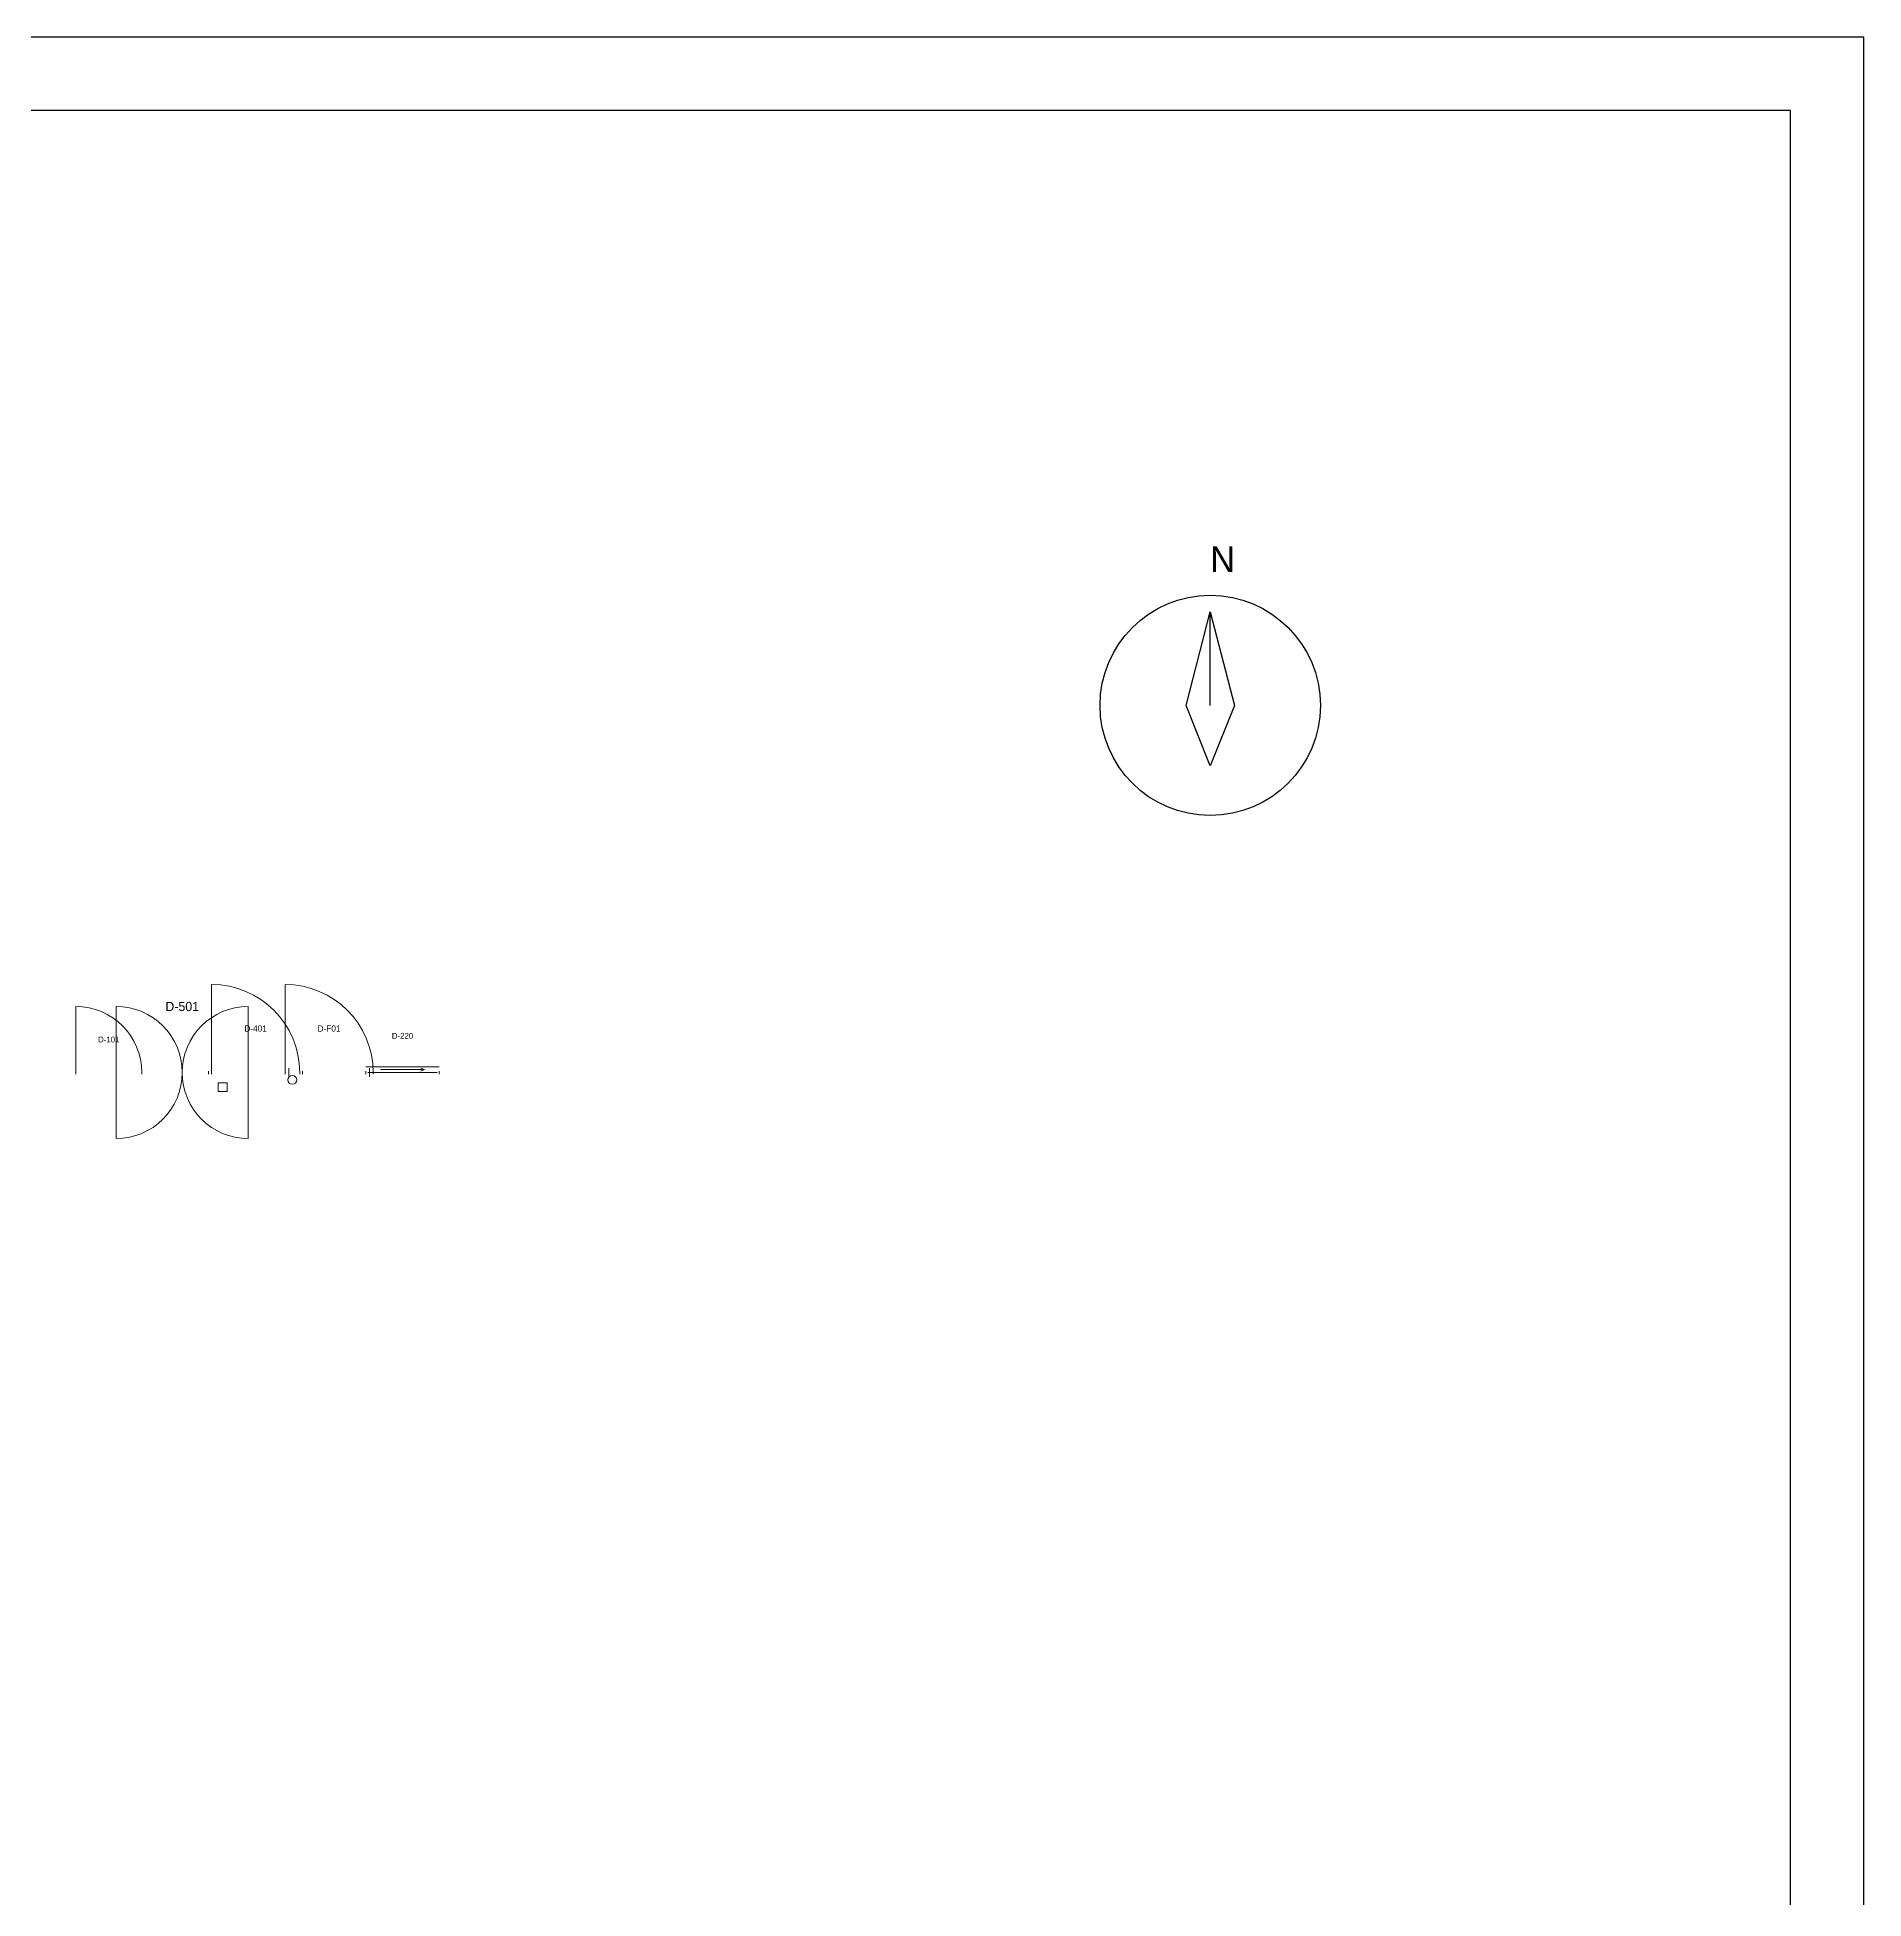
# Model space of a CAD drawing. Header units: millimetres. Extents: x -11504 to 113900, y -43664 to 79100.
# Drawn here: x 89026 to 113900, y 53748 to 79100 of the extents above; entities that cross this region are included whole.
import ezdxf
from ezdxf.enums import TextEntityAlignment as Align

# ---------------------------------------------------------------- set-up
doc = ezdxf.new("R2010")
doc.units = ezdxf.units.MM
for name, color, linetype in [('A-ANNO-BORD', 7, 'Continuous'), ('A-ANNO-NORT', 7, 'Continuous'), ('A-DOOR-HOSP', 7, 'Continuous'), ('A-DOOR-LEAD', 7, 'Continuous')]:
    doc.layers.add(name, color=color, linetype=linetype)
doc.layers.add('A-ANNO-DIMS', color=7, linetype='Continuous', lineweight=18, true_color=0xffffff)
doc.layers.add('A-DOOR', color=30, linetype='Continuous', lineweight=25)
doc.layers.add('A-DOOR-FIRE', color=1, linetype='Continuous', lineweight=35)

# ---------------------------------------------------------------- blocks, each defined once
blk = doc.blocks.new('DOOR-SINGLE-900-2100')
at = {"layer": 'A-ANNO-DIMS'}
for p, q in [((-450, 0), (-450, 900)), ((-450, -20), (-450, 20)), ((450, -20), (450, 20))]:
    blk.add_line(p, q, dxfattribs=at)
blk.add_arc((-450, 0), 900, 0, 90, dxfattribs=at)
blk.add_attdef('NUMBER', text='', height=80, dxfattribs=at).set_placement((0, 450), align=Align.MIDDLE_CENTER)
at = {"layer": 'A-ANNO-DIMS', "flags": 1}
for tag in ['ACOUSTIC_DB', 'ROOM_FROM', 'FIRE_CLASS', 'HEIGHT_MM', 'SWING_DIR', 'WIDTH_MM', 'ROOM_TO', 'LEAF_DIR', 'SILL_MM', 'TYPE', 'LEAD', 'REI', 'RC']:
    blk.add_attdef(tag, text='', height=80, dxfattribs=at).set_placement((0, 0), align=Align.MIDDLE_CENTER)
blk = doc.blocks.new('DOOR-HOSP-1800-2100')
at = {"layer": 'A-ANNO-DIMS'}
for p, q in [((-900, 0), (-900, 900)), ((900, 0), (900, 900)), ((-900, -20), (-900, 20)), ((-900, 0), (-900, -900)), ((900, -20), (900, 20)), ((900, 0), (900, -900))]:
    blk.add_line(p, q, dxfattribs=at)
for centre, start, end in [((-900, 0), 0, 90), ((900, 0), 90, 180), ((-900, 0), 270, 0), ((900, 0), 180, 270)]:
    blk.add_arc(centre, 900, start, end, dxfattribs=at)
blk.add_attdef('NUMBER', text='', height=126, dxfattribs=at).set_placement((0, 900), align=Align.MIDDLE_CENTER)
at = {"layer": 'A-ANNO-DIMS', "flags": 1}
for tag in ['ACOUSTIC_DB', 'ROOM_FROM', 'FIRE_CLASS', 'HEIGHT_MM', 'SWING_DIR', 'WIDTH_MM', 'ROOM_TO', 'LEAF_DIR', 'SILL_MM', 'TYPE', 'LEAD', 'REI', 'RC']:
    blk.add_attdef(tag, text='', height=126, dxfattribs=at).set_placement((0, 0), align=Align.MIDDLE_CENTER)
blk = doc.blocks.new('DOOR-LEAD-1200-2100')
at = {"layer": 'A-ANNO-DIMS'}
for p, q in [((-600, 0), (-600, 1200)), ((-640, -20), (-640, 20)), ((-600, -20), (-600, 20)), ((600, -20), (600, 20)), ((640, -20), (640, 20)), ((-390, -140), (-510, -140)), ((-510, -140), (-510, -260)), ((-390, -260), (-390, -140)), ((-510, -260), (-390, -260))]:
    blk.add_line(p, q, dxfattribs=at)
blk.add_arc((-600, 0), 1200, 0, 90, dxfattribs=at)
blk.add_attdef('NUMBER', text='', height=84, dxfattribs=at).set_placement((0, 600), align=Align.MIDDLE_CENTER)
at = {"layer": 'A-ANNO-DIMS', "flags": 1}
for tag in ['ACOUSTIC_DB', 'ROOM_FROM', 'FIRE_CLASS', 'HEIGHT_MM', 'SWING_DIR', 'WIDTH_MM', 'ROOM_TO', 'LEAF_DIR', 'SILL_MM', 'TYPE', 'LEAD', 'REI', 'RC']:
    blk.add_attdef(tag, text='', height=84, dxfattribs=at).set_placement((0, 0), align=Align.MIDDLE_CENTER)
blk = doc.blocks.new('DOOR-FIRE-1200-2100')
at = {"layer": 'A-ANNO-DIMS'}
for p, q in [((-600, 0), (-600, 1200)), ((-600, -20), (-600, 20)), ((-550, -60), (-550, 60)), ((550, -60), (550, 60)), ((600, -20), (600, 20))]:
    blk.add_line(p, q, dxfattribs=at)
blk.add_circle((-500, -100), 60, dxfattribs=at)
blk.add_arc((-600, 0), 1200, 0, 90, dxfattribs=at)
blk.add_attdef('NUMBER', text='', height=84, dxfattribs=at).set_placement((0, 600), align=Align.MIDDLE_CENTER)
at = {"layer": 'A-ANNO-DIMS', "flags": 1}
for tag in ['ACOUSTIC_DB', 'ROOM_FROM', 'FIRE_CLASS', 'HEIGHT_MM', 'SWING_DIR', 'WIDTH_MM', 'ROOM_TO', 'LEAF_DIR', 'SILL_MM', 'TYPE', 'LEAD', 'REI', 'RC']:
    blk.add_attdef(tag, text='', height=84, dxfattribs=at).set_placement((0, 0), align=Align.MIDDLE_CENTER)
blk = doc.blocks.new('DOOR-SLIDING-1000-2100')
at = {"layer": 'A-ANNO-DIMS'}
for p, q in [((-500, 80), (500, 80)), ((-500, -20), (-500, 20)), ((-470, 0), (470, 0)), ((-300, 40), (300, 40)), ((250, 60), (300, 40)), ((250, 20), (300, 40)), ((500, -20), (500, 20))]:
    blk.add_line(p, q, dxfattribs=at)
blk.add_attdef('NUMBER', text='', height=80, dxfattribs=at).set_placement((0, 500), align=Align.MIDDLE_CENTER)
at = {"layer": 'A-ANNO-DIMS', "flags": 1}
for tag in ['ACOUSTIC_DB', 'ROOM_FROM', 'FIRE_CLASS', 'HEIGHT_MM', 'SWING_DIR', 'WIDTH_MM', 'ROOM_TO', 'LEAF_DIR', 'SILL_MM', 'TYPE', 'LEAD', 'REI', 'RC']:
    blk.add_attdef(tag, text='', height=80, dxfattribs=at).set_placement((0, 0), align=Align.MIDDLE_CENTER)

msp = doc.modelspace()

# ---------------------------------------------------------------- linework, layer by layer
at = {"layer": 'A-ANNO-BORD'}
for points in [[(-5000, -5000), (113900, -5000), (113900, 79100), (-5000, 79100)], [(-2500, -4000), (112900, -4000), (112900, 78100), (-2500, 78100)]]:
    msp.add_lwpolyline(points, close=True, dxfattribs=at)
at = {"layer": 'A-ANNO-NORT'}
msp.add_line((105000, 70000), (105000, 71275), dxfattribs=at)
msp.add_lwpolyline([(105000, 71275), (105330, 70000), (105000, 69175), (104670, 70000)], close=True, dxfattribs=at)
msp.add_circle((105000, 70000), 1500, dxfattribs=at)

# ---------------------------------------------------------------- block references
at = {"layer": 'A-DOOR'}
for name, p, values in [('DOOR-SINGLE-900-2100', (90000, 65000), {'NUMBER': 'D-101'}), ('DOOR-SLIDING-1000-2100', (94000, 65000), {'NUMBER': 'D-220'})]:
    msp.add_blockref(name, p, dxfattribs=at).add_auto_attribs(values)
at = {"layer": 'A-DOOR-FIRE'}
msp.add_blockref('DOOR-FIRE-1200-2100', (93000, 65000), dxfattribs=at).add_auto_attribs({'NUMBER': 'D-F01'})
at = {"layer": 'A-DOOR-HOSP'}
msp.add_blockref('DOOR-HOSP-1800-2100', (91000, 65000), dxfattribs=at).add_auto_attribs({'NUMBER': 'D-501'})
at = {"layer": 'A-DOOR-LEAD'}
msp.add_blockref('DOOR-LEAD-1200-2100', (92000, 65000), dxfattribs=at).add_auto_attribs({'NUMBER': 'D-401'})

# ---------------------------------------------------------------- texts
at = {"layer": 'A-ANNO-NORT'}
msp.add_text('N', height=350, dxfattribs=at).set_placement((105000, 71815))

doc.saveas('drawing.dxf')
